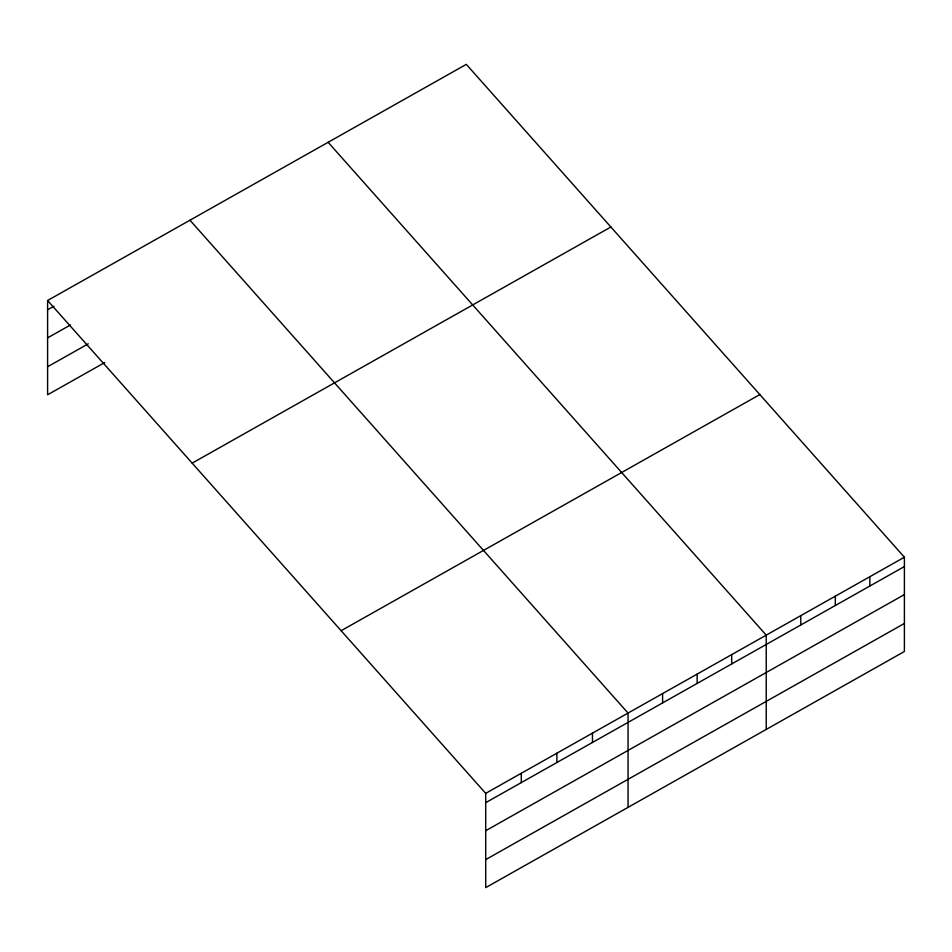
<?xml version="1.0" encoding="UTF-8"?>
<svg xmlns="http://www.w3.org/2000/svg" width="952" height="952" viewBox="0 0 952 952"><rect width="100%" height="100%" fill="white"/><g stroke="black" fill="none" stroke-linecap="round" stroke-linejoin="round"><path stroke-width="1.43" d="M47.6 300.499L485.698 793.349L485.698 887.633L904.4 651.501L904.4 557.217L466.302 64.367L47.6 300.499L47.6 394.782L104.791 362.522M47.6 309.828L53.955 306.247M47.6 337.865L70.484 324.965M47.6 366.746L88.274 343.815M192.173 463.136L610.875 227.004M341.125 630.712L759.827 394.58M485.698 793.349L904.4 557.217M485.698 802.679L904.4 566.547M485.698 830.715L904.4 594.583M485.698 859.608L904.4 623.465M328.131 142.288L766.229 635.139L766.229 729.422M189.96 220.209L628.058 713.072L628.058 807.356M869.854 576.698L869.854 586.027M835.321 596.178L835.321 605.508M800.775 615.658L800.775 624.988M731.683 654.619L731.683 663.961M697.15 674.099L697.15 683.441M662.604 693.58L662.604 702.921M592.465 733.135L592.465 742.465M556.884 753.211L556.884 762.54M521.291 773.286L521.291 782.615"/></g></svg>
